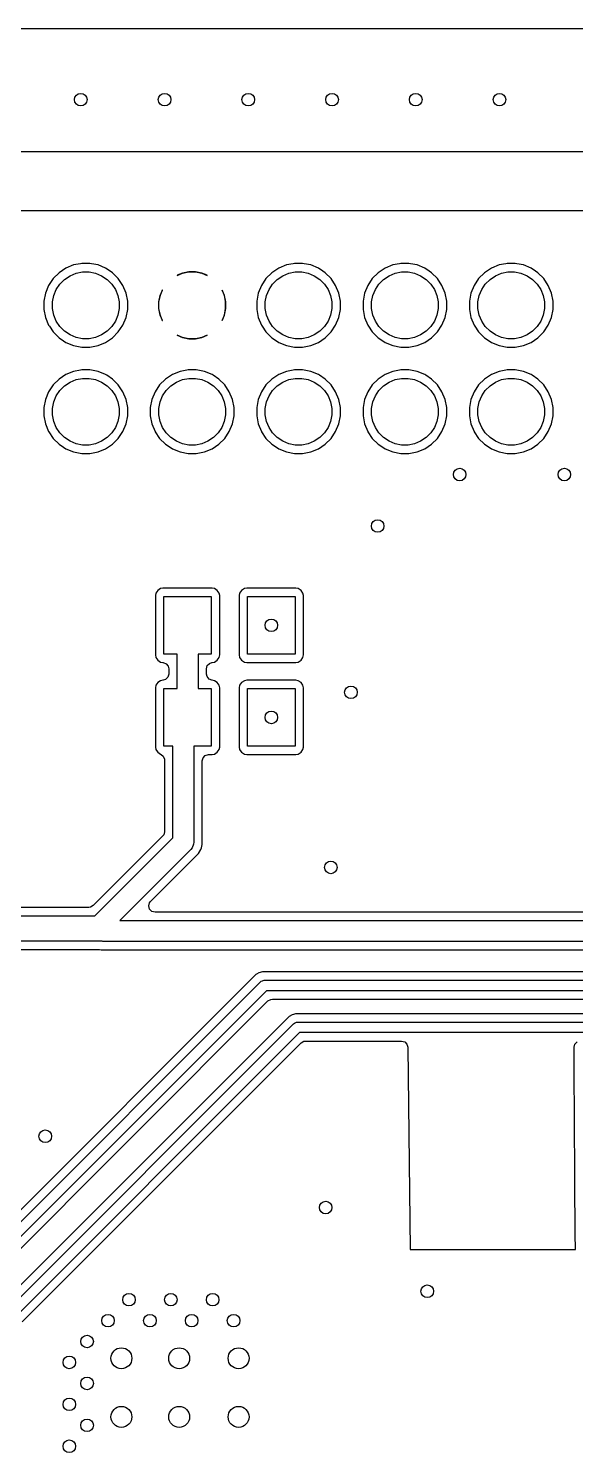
# Model space of a CAD drawing. Header units: inches. Extents: x 2.12 to 6.02, y -5.78 to -1.88.
# Drawn here: x 3.862 to 4.377, y -3.215 to -1.876 of the extents above; entities that cross this region are included whole.
import ezdxf

# ---------------------------------------------------------------- set-up
doc = ezdxf.new("R2010")
doc.units = ezdxf.units.IN
doc.header["$MEASUREMENT"] = 0
doc.layers.add('B.Cu', color=153, linetype='CONTINUOUS', true_color=0x4d7fc4)

msp = doc.modelspace()

# ---------------------------------------------------------------- linework, layer by layer
at = {"layer": 'B.Cu', "linetype": 'CONTINUOUS'}
for p, q in [((2.1382, -1.876), (5.9957, -1.876)), ((5.739, -1.9921), (2.3948, -1.9921)), ((2.4347, -2.0472), (5.6992, -2.0472)), ((3.8975, -2.1013), (3.891, -2.1056)), ((3.9047, -2.0983), (3.8975, -2.1013)), ((3.8975, -2.1013), (3.8975, -2.1013)), ((3.911, -2.0971), (3.9047, -2.0983)), ((3.9047, -2.0983), (3.9047, -2.0983)), ((3.9123, -2.0968), (3.911, -2.0971)), ((3.92, -2.0968), (3.9123, -2.0968)), ((3.9215, -2.0971), (3.92, -2.0968)), ((3.9276, -2.0983), (3.9215, -2.0971)), ((3.9348, -2.1013), (3.9276, -2.0983)), ((3.9276, -2.0983), (3.9276, -2.0983)), ((3.9391, -2.1042), (3.9348, -2.1013)), ((3.9348, -2.1013), (3.9348, -2.1013)), ((4.0975, -2.1013), (4.091, -2.1056)), ((4.1047, -2.0983), (4.0975, -2.1013)), ((4.0975, -2.1013), (4.0975, -2.1013)), ((4.111, -2.0971), (4.1047, -2.0983)), ((4.1047, -2.0983), (4.1047, -2.0983)), ((4.1123, -2.0968), (4.111, -2.0971)), ((4.12, -2.0968), (4.1123, -2.0968)), ((4.1215, -2.0971), (4.12, -2.0968)), ((4.1276, -2.0983), (4.1215, -2.0971)), ((4.1348, -2.1013), (4.1276, -2.0983)), ((4.1276, -2.0983), (4.1276, -2.0983)), ((4.1391, -2.1042), (4.1348, -2.1013)), ((4.1348, -2.1013), (4.1348, -2.1013)), ((4.1975, -2.1013), (4.191, -2.1056)), ((4.2047, -2.0983), (4.1975, -2.1013)), ((4.1975, -2.1013), (4.1975, -2.1013)), ((4.211, -2.0971), (4.2047, -2.0983)), ((4.2047, -2.0983), (4.2047, -2.0983)), ((4.2123, -2.0968), (4.211, -2.0971)), ((4.22, -2.0968), (4.2123, -2.0968)), ((4.2215, -2.0971), (4.22, -2.0968)), ((4.2276, -2.0983), (4.2215, -2.0971)), ((4.2348, -2.1013), (4.2276, -2.0983)), ((4.2276, -2.0983), (4.2276, -2.0983)), ((4.2391, -2.1042), (4.2348, -2.1013)), ((4.2348, -2.1013), (4.2348, -2.1013)), ((4.2975, -2.1013), (4.291, -2.1056)), ((4.3047, -2.0983), (4.2975, -2.1013)), ((4.2975, -2.1013), (4.2975, -2.1013)), ((4.311, -2.0971), (4.3047, -2.0983)), ((4.3047, -2.0983), (4.3047, -2.0983)), ((4.3123, -2.0968), (4.311, -2.0971)), ((4.32, -2.0968), (4.3123, -2.0968)), ((4.3215, -2.0971), (4.32, -2.0968)), ((4.3276, -2.0983), (4.3215, -2.0971)), ((4.3348, -2.1013), (4.3276, -2.0983)), ((4.3276, -2.0983), (4.3276, -2.0983)), ((4.3391, -2.1042), (4.3348, -2.1013)), ((4.3348, -2.1013), (4.3348, -2.1013)), ((3.8855, -2.1111), (3.8812, -2.1176)), ((3.891, -2.1056), (3.8855, -2.1111)), ((3.8855, -2.1111), (3.8855, -2.1111)), ((3.891, -2.1056), (3.891, -2.1056)), ((3.8918, -2.1162), (3.8962, -2.1119)), ((3.8962, -2.1119), (3.9013, -2.1084)), ((3.9013, -2.1084), (3.907, -2.1061)), ((3.907, -2.1061), (3.9131, -2.1049)), ((3.9131, -2.1049), (3.9192, -2.1049)), ((3.9192, -2.1049), (3.9253, -2.1061)), ((3.9253, -2.1061), (3.931, -2.1084)), ((3.931, -2.1084), (3.9361, -2.1119)), ((3.9361, -2.1119), (3.9405, -2.1162)), ((3.9413, -2.1056), (3.9391, -2.1042)), ((3.9467, -2.1111), (3.9413, -2.1056)), ((3.951, -2.1176), (3.9467, -2.1111)), ((4.007, -2.1059), (4.0019, -2.108)), ((4.0019, -2.108), (4.0019, -2.108)), ((4.0019, -2.108), (4.002, -2.1082)), ((4.002, -2.1082), (4.007, -2.1061)), ((4.013, -2.1047), (4.007, -2.1059)), ((4.007, -2.1061), (4.0131, -2.1049)), ((4.007, -2.1059), (4.007, -2.1059)), ((4.0192, -2.1047), (4.013, -2.1047)), ((4.0131, -2.1049), (4.0192, -2.1049)), ((4.0253, -2.1059), (4.0192, -2.1047)), ((4.0192, -2.1049), (4.0253, -2.1061)), ((4.0304, -2.108), (4.0253, -2.1059)), ((4.0253, -2.1059), (4.0253, -2.1059)), ((4.0253, -2.1061), (4.0303, -2.1082)), ((4.0303, -2.1082), (4.0304, -2.108)), ((4.0304, -2.108), (4.0304, -2.108)), ((4.0855, -2.1111), (4.0812, -2.1176)), ((4.091, -2.1056), (4.0855, -2.1111)), ((4.0855, -2.1111), (4.0855, -2.1111)), ((4.091, -2.1056), (4.091, -2.1056)), ((4.0918, -2.1162), (4.0962, -2.1119)), ((4.0962, -2.1119), (4.1013, -2.1084)), ((4.1013, -2.1084), (4.107, -2.1061)), ((4.107, -2.1061), (4.1131, -2.1049)), ((4.1131, -2.1049), (4.1192, -2.1049)), ((4.1192, -2.1049), (4.1253, -2.1061)), ((4.1253, -2.1061), (4.131, -2.1084)), ((4.131, -2.1084), (4.1361, -2.1119)), ((4.1361, -2.1119), (4.1405, -2.1162)), ((4.1413, -2.1056), (4.1391, -2.1042)), ((4.1467, -2.1111), (4.1413, -2.1056)), ((4.151, -2.1176), (4.1467, -2.1111)), ((4.1855, -2.1111), (4.1812, -2.1176)), ((4.191, -2.1056), (4.1855, -2.1111)), ((4.1855, -2.1111), (4.1855, -2.1111)), ((4.191, -2.1056), (4.191, -2.1056)), ((4.1918, -2.1162), (4.1962, -2.1119)), ((4.1962, -2.1119), (4.2013, -2.1084)), ((4.2013, -2.1084), (4.207, -2.1061)), ((4.207, -2.1061), (4.2131, -2.1049)), ((4.2131, -2.1049), (4.2192, -2.1049)), ((4.2192, -2.1049), (4.2253, -2.1061)), ((4.2253, -2.1061), (4.231, -2.1084)), ((4.231, -2.1084), (4.2361, -2.1119)), ((4.2361, -2.1119), (4.2405, -2.1162)), ((4.2413, -2.1056), (4.2391, -2.1042)), ((4.2467, -2.1111), (4.2413, -2.1056)), ((4.251, -2.1176), (4.2467, -2.1111)), ((4.2855, -2.1111), (4.2812, -2.1176)), ((4.291, -2.1056), (4.2855, -2.1111)), ((4.2855, -2.1111), (4.2855, -2.1111)), ((4.291, -2.1056), (4.291, -2.1056)), ((4.2918, -2.1162), (4.2962, -2.1119)), ((4.2962, -2.1119), (4.3013, -2.1084)), ((4.3013, -2.1084), (4.307, -2.1061)), ((4.307, -2.1061), (4.3131, -2.1049)), ((4.3131, -2.1049), (4.3192, -2.1049)), ((4.3192, -2.1049), (4.3253, -2.1061)), ((4.3253, -2.1061), (4.331, -2.1084)), ((4.331, -2.1084), (4.3361, -2.1119)), ((4.3361, -2.1119), (4.3405, -2.1162)), ((4.3413, -2.1056), (4.3391, -2.1042)), ((4.3467, -2.1111), (4.3413, -2.1056)), ((4.351, -2.1176), (4.3467, -2.1111)), ((3.8783, -2.1247), (3.8768, -2.1323)), ((3.8812, -2.1176), (3.8783, -2.1247)), ((3.8783, -2.1247), (3.8783, -2.1247)), ((3.8812, -2.1176), (3.8812, -2.1176)), ((3.8848, -2.1331), (3.886, -2.1271)), ((3.886, -2.1271), (3.8884, -2.1214)), ((3.8884, -2.1214), (3.8918, -2.1162)), ((3.9405, -2.1162), (3.9439, -2.1214)), ((3.9439, -2.1214), (3.9463, -2.1271)), ((3.9463, -2.1271), (3.9475, -2.1331)), ((3.954, -2.1247), (3.951, -2.1176)), ((3.9555, -2.1323), (3.954, -2.1247)), ((3.9859, -2.127), (3.9846, -2.1331)), ((3.9848, -2.1331), (3.986, -2.1271)), ((3.988, -2.122), (3.9859, -2.127)), ((3.9859, -2.127), (3.9859, -2.127)), ((3.986, -2.1271), (3.9881, -2.1221)), ((3.9881, -2.1221), (3.988, -2.122)), ((3.988, -2.122), (3.988, -2.122)), ((4.0443, -2.122), (4.0442, -2.1221)), ((4.0442, -2.1221), (4.0463, -2.1271)), ((4.0464, -2.127), (4.0443, -2.122)), ((4.0463, -2.1271), (4.0475, -2.1331)), ((4.0464, -2.127), (4.0464, -2.127)), ((4.0475, -2.1323), (4.0464, -2.127)), ((4.0783, -2.1247), (4.0768, -2.1323)), ((4.0812, -2.1176), (4.0783, -2.1247)), ((4.0783, -2.1247), (4.0783, -2.1247)), ((4.0812, -2.1176), (4.0812, -2.1176)), ((4.0848, -2.1331), (4.086, -2.1271)), ((4.086, -2.1271), (4.0884, -2.1214)), ((4.0884, -2.1214), (4.0918, -2.1162)), ((4.1405, -2.1162), (4.1439, -2.1214)), ((4.1439, -2.1214), (4.1463, -2.1271)), ((4.1463, -2.1271), (4.1475, -2.1331)), ((4.154, -2.1247), (4.151, -2.1176)), ((4.1555, -2.1323), (4.154, -2.1247)), ((4.1783, -2.1247), (4.1768, -2.1323)), ((4.1812, -2.1176), (4.1783, -2.1247)), ((4.1783, -2.1247), (4.1783, -2.1247)), ((4.1812, -2.1176), (4.1812, -2.1176)), ((4.1848, -2.1331), (4.186, -2.1271)), ((4.186, -2.1271), (4.1884, -2.1214)), ((4.1884, -2.1214), (4.1918, -2.1162)), ((4.2405, -2.1162), (4.2439, -2.1214)), ((4.2439, -2.1214), (4.2463, -2.1271)), ((4.2463, -2.1271), (4.2475, -2.1331)), ((4.254, -2.1247), (4.251, -2.1176)), ((4.2555, -2.1323), (4.254, -2.1247)), ((4.2783, -2.1247), (4.2768, -2.1323)), ((4.2812, -2.1176), (4.2783, -2.1247)), ((4.2783, -2.1247), (4.2783, -2.1247)), ((4.2812, -2.1176), (4.2812, -2.1176)), ((4.2848, -2.1331), (4.286, -2.1271)), ((4.286, -2.1271), (4.2884, -2.1214)), ((4.2884, -2.1214), (4.2918, -2.1162)), ((4.3405, -2.1162), (4.3439, -2.1214)), ((4.3439, -2.1214), (4.3463, -2.1271)), ((4.3463, -2.1271), (4.3475, -2.1331)), ((4.354, -2.1247), (4.351, -2.1176)), ((4.3555, -2.1323), (4.354, -2.1247)), ((3.8768, -2.1323), (3.8768, -2.1401)), ((3.8768, -2.1401), (3.8783, -2.1477)), ((3.8848, -2.1393), (3.8848, -2.1331)), ((3.886, -2.1454), (3.8848, -2.1393)), ((3.9475, -2.1393), (3.9463, -2.1454)), ((3.9475, -2.1331), (3.9475, -2.1393)), ((3.954, -2.1477), (3.9555, -2.1401)), ((3.9555, -2.1331), (3.9555, -2.1323)), ((3.9555, -2.1401), (3.9555, -2.1331)), ((3.9846, -2.1331), (3.9846, -2.1393)), ((3.9846, -2.1393), (3.9859, -2.1454)), ((3.9848, -2.1393), (3.9848, -2.1331)), ((3.986, -2.1454), (3.9848, -2.1393)), ((4.0475, -2.1393), (4.0463, -2.1454)), ((4.0464, -2.1454), (4.0476, -2.1393)), ((4.0476, -2.1331), (4.0475, -2.1323)), ((4.0475, -2.1331), (4.0475, -2.1393)), ((4.0476, -2.1393), (4.0476, -2.1331)), ((4.0768, -2.1323), (4.0768, -2.1401)), ((4.0768, -2.1401), (4.0783, -2.1477)), ((4.0848, -2.1393), (4.0848, -2.1331)), ((4.086, -2.1454), (4.0848, -2.1393)), ((4.1475, -2.1393), (4.1463, -2.1454)), ((4.1475, -2.1331), (4.1475, -2.1393)), ((4.154, -2.1477), (4.1555, -2.1401)), ((4.1555, -2.1401), (4.1555, -2.1323)), ((4.1555, -2.1323), (4.1555, -2.1323)), ((4.1768, -2.1323), (4.1768, -2.1401)), ((4.1768, -2.1401), (4.1783, -2.1477)), ((4.1848, -2.1393), (4.1848, -2.1331)), ((4.186, -2.1454), (4.1848, -2.1393)), ((4.2475, -2.1393), (4.2463, -2.1454)), ((4.2475, -2.1331), (4.2475, -2.1393)), ((4.254, -2.1477), (4.2555, -2.1401)), ((4.2555, -2.1401), (4.2555, -2.1323)), ((4.2555, -2.1323), (4.2555, -2.1323)), ((4.2768, -2.1323), (4.2768, -2.1401)), ((4.2768, -2.1401), (4.2783, -2.1477)), ((4.2848, -2.1393), (4.2848, -2.1331)), ((4.286, -2.1454), (4.2848, -2.1393)), ((4.3475, -2.1393), (4.3463, -2.1454)), ((4.3475, -2.1331), (4.3475, -2.1393)), ((4.354, -2.1477), (4.3555, -2.1401)), ((4.3555, -2.1331), (4.3555, -2.1323)), ((4.3555, -2.1401), (4.3555, -2.1331)), ((3.8783, -2.1477), (3.8783, -2.1477)), ((3.8783, -2.1477), (3.8812, -2.1549)), ((3.8812, -2.1549), (3.8812, -2.1549)), ((3.8812, -2.1549), (3.8819, -2.1559)), ((3.8884, -2.1511), (3.886, -2.1454)), ((3.8918, -2.1562), (3.8884, -2.1511)), ((3.9439, -2.1511), (3.9405, -2.1562)), ((3.9463, -2.1454), (3.9439, -2.1511)), ((3.9467, -2.1613), (3.951, -2.1549)), ((3.951, -2.1549), (3.954, -2.1477)), ((3.9859, -2.1454), (3.9859, -2.1454)), ((3.9859, -2.1454), (3.988, -2.1505)), ((3.9881, -2.1504), (3.986, -2.1454)), ((3.988, -2.1505), (3.9881, -2.1504)), ((3.988, -2.1505), (3.988, -2.1505)), ((4.0463, -2.1454), (4.0442, -2.1504)), ((4.0442, -2.1504), (4.0443, -2.1505)), ((4.0443, -2.1505), (4.0464, -2.1454)), ((4.0464, -2.1454), (4.0464, -2.1454)), ((4.0783, -2.1477), (4.0783, -2.1477)), ((4.0783, -2.1477), (4.0812, -2.1549)), ((4.0812, -2.1549), (4.0812, -2.1549)), ((4.0812, -2.1549), (4.0819, -2.1559)), ((4.0884, -2.1511), (4.086, -2.1454)), ((4.0918, -2.1562), (4.0884, -2.1511)), ((4.1439, -2.1511), (4.1405, -2.1562)), ((4.1463, -2.1454), (4.1439, -2.1511)), ((4.1467, -2.1613), (4.151, -2.1549)), ((4.151, -2.1549), (4.154, -2.1477)), ((4.1783, -2.1477), (4.1783, -2.1477)), ((4.1783, -2.1477), (4.1812, -2.1549)), ((4.1812, -2.1549), (4.1812, -2.1549)), ((4.1812, -2.1549), (4.1819, -2.1559)), ((4.1884, -2.1511), (4.186, -2.1454)), ((4.1918, -2.1562), (4.1884, -2.1511)), ((4.2439, -2.1511), (4.2405, -2.1562)), ((4.2463, -2.1454), (4.2439, -2.1511)), ((4.2467, -2.1613), (4.251, -2.1549)), ((4.251, -2.1549), (4.254, -2.1477)), ((4.2783, -2.1477), (4.2783, -2.1477)), ((4.2783, -2.1477), (4.2812, -2.1549)), ((4.2812, -2.1549), (4.2812, -2.1549)), ((4.2812, -2.1549), (4.2819, -2.1559)), ((4.2884, -2.1511), (4.286, -2.1454)), ((4.2918, -2.1562), (4.2884, -2.1511)), ((4.3439, -2.1511), (4.3405, -2.1562)), ((4.3463, -2.1454), (4.3439, -2.1511)), ((4.3467, -2.1613), (4.351, -2.1549)), ((4.351, -2.1549), (4.354, -2.1477)), ((3.8819, -2.1559), (3.8855, -2.1613)), ((3.8855, -2.1613), (3.891, -2.1668)), ((3.891, -2.1668), (3.8953, -2.1697)), ((3.8962, -2.1606), (3.8918, -2.1562)), ((3.9013, -2.164), (3.8962, -2.1606)), ((3.907, -2.1664), (3.9013, -2.164)), ((3.9131, -2.1676), (3.907, -2.1664)), ((3.9192, -2.1676), (3.9131, -2.1676)), ((3.9253, -2.1664), (3.9192, -2.1676)), ((3.931, -2.164), (3.9253, -2.1664)), ((3.9361, -2.1606), (3.931, -2.164)), ((3.9348, -2.1711), (3.9413, -2.1668)), ((3.9405, -2.1562), (3.9361, -2.1606)), ((3.9413, -2.1668), (3.9467, -2.1613)), ((4.002, -2.1643), (4.0019, -2.1644)), ((4.0019, -2.1644), (4.007, -2.1665)), ((4.007, -2.1664), (4.002, -2.1643)), ((4.0131, -2.1676), (4.007, -2.1664)), ((4.007, -2.1665), (4.007, -2.1665)), ((4.007, -2.1665), (4.013, -2.1677)), ((4.013, -2.1677), (4.0192, -2.1677)), ((4.0192, -2.1676), (4.0131, -2.1676)), ((4.0253, -2.1664), (4.0192, -2.1676)), ((4.0192, -2.1677), (4.0253, -2.1665)), ((4.0303, -2.1643), (4.0253, -2.1664)), ((4.0253, -2.1665), (4.0304, -2.1644)), ((4.0253, -2.1665), (4.0253, -2.1665)), ((4.0304, -2.1644), (4.0303, -2.1643)), ((4.0819, -2.1559), (4.0855, -2.1613)), ((4.0855, -2.1613), (4.091, -2.1668)), ((4.091, -2.1668), (4.0953, -2.1697)), ((4.0962, -2.1606), (4.0918, -2.1562)), ((4.1013, -2.164), (4.0962, -2.1606)), ((4.107, -2.1664), (4.1013, -2.164)), ((4.1131, -2.1676), (4.107, -2.1664)), ((4.1192, -2.1676), (4.1131, -2.1676)), ((4.1253, -2.1664), (4.1192, -2.1676)), ((4.131, -2.164), (4.1253, -2.1664)), ((4.1361, -2.1606), (4.131, -2.164)), ((4.1348, -2.1711), (4.1413, -2.1668)), ((4.1405, -2.1562), (4.1361, -2.1606)), ((4.1413, -2.1668), (4.1467, -2.1613)), ((4.1819, -2.1559), (4.1855, -2.1613)), ((4.1855, -2.1613), (4.191, -2.1668)), ((4.191, -2.1668), (4.1953, -2.1697)), ((4.1962, -2.1606), (4.1918, -2.1562)), ((4.2013, -2.164), (4.1962, -2.1606)), ((4.207, -2.1664), (4.2013, -2.164)), ((4.2131, -2.1676), (4.207, -2.1664)), ((4.2192, -2.1676), (4.2131, -2.1676)), ((4.2253, -2.1664), (4.2192, -2.1676)), ((4.231, -2.164), (4.2253, -2.1664)), ((4.2361, -2.1606), (4.231, -2.164)), ((4.2348, -2.1711), (4.2413, -2.1668)), ((4.2405, -2.1562), (4.2361, -2.1606)), ((4.2413, -2.1668), (4.2467, -2.1613)), ((4.2819, -2.1559), (4.2855, -2.1613)), ((4.2855, -2.1613), (4.291, -2.1668)), ((4.291, -2.1668), (4.2953, -2.1697)), ((4.2962, -2.1606), (4.2918, -2.1562)), ((4.3013, -2.164), (4.2962, -2.1606)), ((4.307, -2.1664), (4.3013, -2.164)), ((4.3131, -2.1676), (4.307, -2.1664)), ((4.3192, -2.1676), (4.3131, -2.1676)), ((4.3253, -2.1664), (4.3192, -2.1676)), ((4.331, -2.164), (4.3253, -2.1664)), ((4.3361, -2.1606), (4.331, -2.164)), ((4.3348, -2.1711), (4.3413, -2.1668)), ((4.3405, -2.1562), (4.3361, -2.1606)), ((4.3413, -2.1668), (4.3467, -2.1613)), ((3.8953, -2.1697), (3.8975, -2.1711)), ((3.8975, -2.1711), (3.8975, -2.1711)), ((3.8975, -2.1711), (3.8975, -2.1711)), ((3.8975, -2.1711), (3.9047, -2.1741)), ((3.9047, -2.1741), (3.9123, -2.1756)), ((3.9123, -2.1756), (3.9123, -2.1756)), ((3.9123, -2.1756), (3.92, -2.1756)), ((3.92, -2.1756), (3.9276, -2.1741)), ((3.92, -2.1756), (3.92, -2.1756)), ((3.9276, -2.1741), (3.9348, -2.1711)), ((4.0953, -2.1697), (4.0975, -2.1711)), ((4.0975, -2.1711), (4.0975, -2.1711)), ((4.0975, -2.1711), (4.0975, -2.1711)), ((4.0975, -2.1711), (4.1047, -2.1741)), ((4.1047, -2.1741), (4.1123, -2.1756)), ((4.1123, -2.1756), (4.1123, -2.1756)), ((4.1123, -2.1756), (4.12, -2.1756)), ((4.12, -2.1756), (4.1276, -2.1741)), ((4.12, -2.1756), (4.12, -2.1756)), ((4.1276, -2.1741), (4.1348, -2.1711)), ((4.1953, -2.1697), (4.1975, -2.1711)), ((4.1975, -2.1711), (4.1975, -2.1711)), ((4.1975, -2.1711), (4.1975, -2.1711)), ((4.1975, -2.1711), (4.2047, -2.1741)), ((4.2047, -2.1741), (4.2123, -2.1756)), ((4.2123, -2.1756), (4.2123, -2.1756)), ((4.2123, -2.1756), (4.22, -2.1756)), ((4.22, -2.1756), (4.2276, -2.1741)), ((4.22, -2.1756), (4.22, -2.1756)), ((4.2276, -2.1741), (4.2348, -2.1711)), ((4.2953, -2.1697), (4.2975, -2.1711)), ((4.2975, -2.1711), (4.2975, -2.1711)), ((4.2975, -2.1711), (4.2975, -2.1711)), ((4.2975, -2.1711), (4.3047, -2.1741)), ((4.3047, -2.1741), (4.3123, -2.1756)), ((4.3123, -2.1756), (4.3123, -2.1756)), ((4.3123, -2.1756), (4.32, -2.1756)), ((4.32, -2.1756), (4.3276, -2.1741)), ((4.32, -2.1756), (4.32, -2.1756)), ((4.3276, -2.1741), (4.3348, -2.1711)), ((3.891, -2.2056), (3.8855, -2.2111)), ((3.8975, -2.2013), (3.891, -2.2056)), ((3.891, -2.2056), (3.891, -2.2056)), ((3.8962, -2.2119), (3.9013, -2.2084)), ((3.9047, -2.1983), (3.8975, -2.2013)), ((3.8975, -2.2013), (3.8975, -2.2013)), ((3.9013, -2.2084), (3.907, -2.2061)), ((3.911, -2.1971), (3.9047, -2.1983)), ((3.9047, -2.1983), (3.9047, -2.1983)), ((3.907, -2.2061), (3.9131, -2.2049)), ((3.9123, -2.1968), (3.911, -2.1971)), ((3.92, -2.1968), (3.9123, -2.1968)), ((3.9131, -2.2049), (3.9192, -2.2049)), ((3.9192, -2.2049), (3.9253, -2.2061)), ((3.9215, -2.1971), (3.92, -2.1968)), ((3.9276, -2.1983), (3.9215, -2.1971)), ((3.9253, -2.2061), (3.931, -2.2084)), ((3.9348, -2.2013), (3.9276, -2.1983)), ((3.9276, -2.1983), (3.9276, -2.1983)), ((3.931, -2.2084), (3.9361, -2.2119)), ((3.9358, -2.202), (3.9348, -2.2013)), ((3.9348, -2.2013), (3.9348, -2.2013)), ((3.9413, -2.2056), (3.9358, -2.202)), ((3.9467, -2.2111), (3.9413, -2.2056)), ((3.991, -2.2056), (3.9855, -2.2111)), ((3.9975, -2.2013), (3.991, -2.2056)), ((3.991, -2.2056), (3.991, -2.2056)), ((3.9962, -2.2119), (4.0013, -2.2084)), ((4.0047, -2.1983), (3.9975, -2.2013)), ((3.9975, -2.2013), (3.9975, -2.2013)), ((4.0013, -2.2084), (4.007, -2.2061)), ((4.011, -2.1971), (4.0047, -2.1983)), ((4.0047, -2.1983), (4.0047, -2.1983)), ((4.007, -2.2061), (4.0131, -2.2049)), ((4.0123, -2.1968), (4.011, -2.1971)), ((4.02, -2.1968), (4.0123, -2.1968)), ((4.0131, -2.2049), (4.0192, -2.2049)), ((4.0192, -2.2049), (4.0253, -2.2061)), ((4.0215, -2.1971), (4.02, -2.1968)), ((4.0276, -2.1983), (4.0215, -2.1971)), ((4.0253, -2.2061), (4.031, -2.2084)), ((4.0348, -2.2013), (4.0276, -2.1983)), ((4.0276, -2.1983), (4.0276, -2.1983)), ((4.031, -2.2084), (4.0361, -2.2119)), ((4.0358, -2.202), (4.0348, -2.2013)), ((4.0348, -2.2013), (4.0348, -2.2013)), ((4.0413, -2.2056), (4.0358, -2.202)), ((4.0467, -2.2111), (4.0413, -2.2056)), ((4.091, -2.2056), (4.0855, -2.2111)), ((4.0975, -2.2013), (4.091, -2.2056)), ((4.091, -2.2056), (4.091, -2.2056)), ((4.0962, -2.2119), (4.1013, -2.2084)), ((4.1047, -2.1983), (4.0975, -2.2013)), ((4.0975, -2.2013), (4.0975, -2.2013)), ((4.1013, -2.2084), (4.107, -2.2061)), ((4.111, -2.1971), (4.1047, -2.1983)), ((4.1047, -2.1983), (4.1047, -2.1983)), ((4.107, -2.2061), (4.1131, -2.2049)), ((4.1123, -2.1968), (4.111, -2.1971)), ((4.12, -2.1968), (4.1123, -2.1968)), ((4.1131, -2.2049), (4.1192, -2.2049)), ((4.1192, -2.2049), (4.1253, -2.2061)), ((4.1215, -2.1971), (4.12, -2.1968)), ((4.1276, -2.1983), (4.1215, -2.1971)), ((4.1253, -2.2061), (4.131, -2.2084)), ((4.1348, -2.2013), (4.1276, -2.1983)), ((4.1276, -2.1983), (4.1276, -2.1983)), ((4.131, -2.2084), (4.1361, -2.2119)), ((4.1358, -2.202), (4.1348, -2.2013)), ((4.1348, -2.2013), (4.1348, -2.2013)), ((4.1413, -2.2056), (4.1358, -2.202)), ((4.1467, -2.2111), (4.1413, -2.2056)), ((4.191, -2.2056), (4.1855, -2.2111)), ((4.1975, -2.2013), (4.191, -2.2056)), ((4.191, -2.2056), (4.191, -2.2056)), ((4.1962, -2.2119), (4.2013, -2.2084)), ((4.2047, -2.1983), (4.1975, -2.2013)), ((4.1975, -2.2013), (4.1975, -2.2013)), ((4.2013, -2.2084), (4.207, -2.2061)), ((4.211, -2.1971), (4.2047, -2.1983)), ((4.2047, -2.1983), (4.2047, -2.1983)), ((4.207, -2.2061), (4.2131, -2.2049)), ((4.2123, -2.1968), (4.211, -2.1971)), ((4.22, -2.1968), (4.2123, -2.1968)), ((4.2131, -2.2049), (4.2192, -2.2049)), ((4.2192, -2.2049), (4.2253, -2.2061)), ((4.2215, -2.1971), (4.22, -2.1968)), ((4.2276, -2.1983), (4.2215, -2.1971)), ((4.2253, -2.2061), (4.231, -2.2084)), ((4.2348, -2.2013), (4.2276, -2.1983)), ((4.2276, -2.1983), (4.2276, -2.1983)), ((4.231, -2.2084), (4.2361, -2.2119)), ((4.2358, -2.202), (4.2348, -2.2013)), ((4.2348, -2.2013), (4.2348, -2.2013)), ((4.2413, -2.2056), (4.2358, -2.202)), ((4.2467, -2.2111), (4.2413, -2.2056)), ((4.291, -2.2056), (4.2855, -2.2111)), ((4.2975, -2.2013), (4.291, -2.2056)), ((4.291, -2.2056), (4.291, -2.2056)), ((4.2962, -2.2119), (4.3013, -2.2084)), ((4.3047, -2.1983), (4.2975, -2.2013)), ((4.2975, -2.2013), (4.2975, -2.2013)), ((4.3013, -2.2084), (4.307, -2.2061)), ((4.311, -2.1971), (4.3047, -2.1983)), ((4.3047, -2.1983), (4.3047, -2.1983)), ((4.307, -2.2061), (4.3131, -2.2049)), ((4.3123, -2.1968), (4.311, -2.1971)), ((4.32, -2.1968), (4.3123, -2.1968)), ((4.3131, -2.2049), (4.3192, -2.2049)), ((4.3192, -2.2049), (4.3253, -2.2061)), ((4.3215, -2.1971), (4.32, -2.1968)), ((4.3276, -2.1983), (4.3215, -2.1971)), ((4.3253, -2.2061), (4.331, -2.2084)), ((4.3348, -2.2013), (4.3276, -2.1983)), ((4.3276, -2.1983), (4.3276, -2.1983)), ((4.331, -2.2084), (4.3361, -2.2119)), ((4.3358, -2.202), (4.3348, -2.2013)), ((4.3348, -2.2013), (4.3348, -2.2013)), ((4.3413, -2.2056), (4.3358, -2.202)), ((4.3467, -2.2111), (4.3413, -2.2056)), ((3.8812, -2.2176), (3.8783, -2.2247)), ((3.8855, -2.2111), (3.8812, -2.2176)), ((3.8812, -2.2176), (3.8812, -2.2176)), ((3.8855, -2.2111), (3.8855, -2.2111)), ((3.886, -2.2271), (3.8884, -2.2214)), ((3.8884, -2.2214), (3.8918, -2.2162)), ((3.8918, -2.2162), (3.8962, -2.2119)), ((3.9361, -2.2119), (3.9405, -2.2162)), ((3.9405, -2.2162), (3.9439, -2.2214)), ((3.9439, -2.2214), (3.9463, -2.2271)), ((3.951, -2.2176), (3.9467, -2.2111)), ((3.954, -2.2247), (3.951, -2.2176)), ((3.9812, -2.2176), (3.9783, -2.2247)), ((3.9855, -2.2111), (3.9812, -2.2176)), ((3.9812, -2.2176), (3.9812, -2.2176)), ((3.9855, -2.2111), (3.9855, -2.2111)), ((3.986, -2.2271), (3.9884, -2.2214)), ((3.9884, -2.2214), (3.9918, -2.2162)), ((3.9918, -2.2162), (3.9962, -2.2119)), ((4.0361, -2.2119), (4.0405, -2.2162)), ((4.0405, -2.2162), (4.0439, -2.2214)), ((4.0439, -2.2214), (4.0463, -2.2271)), ((4.051, -2.2176), (4.0467, -2.2111)), ((4.054, -2.2247), (4.051, -2.2176)), ((4.0812, -2.2176), (4.0783, -2.2247)), ((4.0855, -2.2111), (4.0812, -2.2176)), ((4.0812, -2.2176), (4.0812, -2.2176)), ((4.0855, -2.2111), (4.0855, -2.2111)), ((4.086, -2.2271), (4.0884, -2.2214)), ((4.0884, -2.2214), (4.0918, -2.2162)), ((4.0918, -2.2162), (4.0962, -2.2119)), ((4.1361, -2.2119), (4.1405, -2.2162)), ((4.1405, -2.2162), (4.1439, -2.2214)), ((4.1439, -2.2214), (4.1463, -2.2271)), ((4.151, -2.2176), (4.1467, -2.2111)), ((4.154, -2.2247), (4.151, -2.2176)), ((4.1812, -2.2176), (4.1783, -2.2247)), ((4.1855, -2.2111), (4.1812, -2.2176)), ((4.1812, -2.2176), (4.1812, -2.2176)), ((4.1855, -2.2111), (4.1855, -2.2111)), ((4.186, -2.2271), (4.1884, -2.2214)), ((4.1884, -2.2214), (4.1918, -2.2162)), ((4.1918, -2.2162), (4.1962, -2.2119)), ((4.2361, -2.2119), (4.2405, -2.2162)), ((4.2405, -2.2162), (4.2439, -2.2214)), ((4.2439, -2.2214), (4.2463, -2.2271)), ((4.251, -2.2176), (4.2467, -2.2111)), ((4.254, -2.2247), (4.251, -2.2176)), ((4.2812, -2.2176), (4.2783, -2.2247)), ((4.2855, -2.2111), (4.2812, -2.2176)), ((4.2812, -2.2176), (4.2812, -2.2176)), ((4.2855, -2.2111), (4.2855, -2.2111)), ((4.286, -2.2271), (4.2884, -2.2214)), ((4.2884, -2.2214), (4.2918, -2.2162)), ((4.2918, -2.2162), (4.2962, -2.2119)), ((4.3361, -2.2119), (4.3405, -2.2162)), ((4.3405, -2.2162), (4.3439, -2.2214)), ((4.3439, -2.2214), (4.3463, -2.2271)), ((4.351, -2.2176), (4.3467, -2.2111)), ((4.354, -2.2247), (4.351, -2.2176)), ((3.8783, -2.2247), (3.8768, -2.2323)), ((3.8768, -2.2323), (3.8768, -2.2401)), ((3.8783, -2.2247), (3.8783, -2.2247)), ((3.8848, -2.2331), (3.886, -2.2271)), ((3.8848, -2.2393), (3.8848, -2.2331)), ((3.9463, -2.2271), (3.9475, -2.2331)), ((3.9475, -2.2331), (3.9475, -2.2393)), ((3.9555, -2.2323), (3.954, -2.2247)), ((3.9555, -2.2401), (3.9555, -2.2323)), ((3.9555, -2.2323), (3.9555, -2.2323)), ((3.9783, -2.2247), (3.9768, -2.2323)), ((3.9768, -2.2323), (3.9768, -2.2401)), ((3.9783, -2.2247), (3.9783, -2.2247)), ((3.9848, -2.2331), (3.986, -2.2271)), ((3.9848, -2.2393), (3.9848, -2.2331)), ((4.0463, -2.2271), (4.0475, -2.2331)), ((4.0475, -2.2331), (4.0475, -2.2393)), ((4.0555, -2.2323), (4.054, -2.2247)), ((4.0555, -2.2401), (4.0555, -2.2323)), ((4.0555, -2.2323), (4.0555, -2.2323)), ((4.0783, -2.2247), (4.0768, -2.2323)), ((4.0768, -2.2323), (4.0768, -2.2401)), ((4.0783, -2.2247), (4.0783, -2.2247)), ((4.0848, -2.2331), (4.086, -2.2271)), ((4.0848, -2.2393), (4.0848, -2.2331)), ((4.1463, -2.2271), (4.1475, -2.2331)), ((4.1475, -2.2331), (4.1475, -2.2393)), ((4.1555, -2.2323), (4.154, -2.2247)), ((4.1555, -2.2401), (4.1555, -2.2323)), ((4.1555, -2.2323), (4.1555, -2.2323)), ((4.1783, -2.2247), (4.1768, -2.2323)), ((4.1768, -2.2323), (4.1768, -2.2401)), ((4.1783, -2.2247), (4.1783, -2.2247)), ((4.1848, -2.2331), (4.186, -2.2271)), ((4.1848, -2.2393), (4.1848, -2.2331)), ((4.2463, -2.2271), (4.2475, -2.2331)), ((4.2475, -2.2331), (4.2475, -2.2393)), ((4.2555, -2.2323), (4.254, -2.2247)), ((4.2555, -2.2401), (4.2555, -2.2323)), ((4.2555, -2.2323), (4.2555, -2.2323)), ((4.2783, -2.2247), (4.2768, -2.2323)), ((4.2768, -2.2323), (4.2768, -2.2401)), ((4.2783, -2.2247), (4.2783, -2.2247)), ((4.2848, -2.2331), (4.286, -2.2271)), ((4.2848, -2.2393), (4.2848, -2.2331)), ((4.3463, -2.2271), (4.3475, -2.2331)), ((4.3475, -2.2331), (4.3475, -2.2393)), ((4.3555, -2.2323), (4.354, -2.2247)), ((4.3555, -2.2401), (4.3555, -2.2323)), ((4.3555, -2.2323), (4.3555, -2.2323)), ((3.8768, -2.2401), (3.8783, -2.2477)), ((3.8783, -2.2477), (3.8783, -2.2477)), ((3.8783, -2.2477), (3.8812, -2.2549)), ((3.886, -2.2454), (3.8848, -2.2393)), ((3.8884, -2.2511), (3.886, -2.2454)), ((3.9463, -2.2454), (3.9439, -2.2511)), ((3.9475, -2.2393), (3.9463, -2.2454)), ((3.951, -2.2549), (3.954, -2.2477)), ((3.954, -2.2477), (3.9555, -2.2401)), ((3.9768, -2.2401), (3.9783, -2.2477)), ((3.9783, -2.2477), (3.9783, -2.2477)), ((3.9783, -2.2477), (3.9812, -2.2549)), ((3.986, -2.2454), (3.9848, -2.2393)), ((3.9884, -2.2511), (3.986, -2.2454)), ((4.0463, -2.2454), (4.0439, -2.2511)), ((4.0475, -2.2393), (4.0463, -2.2454)), ((4.051, -2.2549), (4.054, -2.2477)), ((4.054, -2.2477), (4.0555, -2.2401)), ((4.0768, -2.2401), (4.0783, -2.2477)), ((4.0783, -2.2477), (4.0783, -2.2477)), ((4.0783, -2.2477), (4.0812, -2.2549)), ((4.086, -2.2454), (4.0848, -2.2393)), ((4.0884, -2.2511), (4.086, -2.2454)), ((4.1463, -2.2454), (4.1439, -2.2511)), ((4.1475, -2.2393), (4.1463, -2.2454)), ((4.151, -2.2549), (4.154, -2.2477)), ((4.154, -2.2477), (4.1555, -2.2401)), ((4.1768, -2.2401), (4.1783, -2.2477)), ((4.1783, -2.2477), (4.1783, -2.2477)), ((4.1783, -2.2477), (4.1812, -2.2549)), ((4.186, -2.2454), (4.1848, -2.2393)), ((4.1884, -2.2511), (4.186, -2.2454)), ((4.2463, -2.2454), (4.2439, -2.2511)), ((4.2475, -2.2393), (4.2463, -2.2454)), ((4.251, -2.2549), (4.254, -2.2477)), ((4.254, -2.2477), (4.2555, -2.2401)), ((4.2768, -2.2401), (4.2783, -2.2477)), ((4.2783, -2.2477), (4.2783, -2.2477)), ((4.2783, -2.2477), (4.2812, -2.2549)), ((4.286, -2.2454), (4.2848, -2.2393)), ((4.2884, -2.2511), (4.286, -2.2454)), ((4.3463, -2.2454), (4.3439, -2.2511)), ((4.3475, -2.2393), (4.3463, -2.2454)), ((4.351, -2.2549), (4.354, -2.2477)), ((4.354, -2.2477), (4.3555, -2.2401)), ((3.8812, -2.2549), (3.8812, -2.2549)), ((3.8812, -2.2549), (3.8814, -2.2552)), ((3.8814, -2.2552), (3.8855, -2.2613)), ((3.8855, -2.2613), (3.891, -2.2668)), ((3.8918, -2.2562), (3.8884, -2.2511)), ((3.8962, -2.2606), (3.8918, -2.2562)), ((3.9013, -2.264), (3.8962, -2.2606)), ((3.9361, -2.2606), (3.931, -2.264)), ((3.9405, -2.2562), (3.9361, -2.2606)), ((3.9439, -2.2511), (3.9405, -2.2562)), ((3.9413, -2.2668), (3.9467, -2.2613)), ((3.9467, -2.2613), (3.951, -2.2549)), ((3.9812, -2.2549), (3.9812, -2.2549)), ((3.9812, -2.2549), (3.9814, -2.2552)), ((3.9814, -2.2552), (3.9855, -2.2613)), ((3.9855, -2.2613), (3.991, -2.2668)), ((3.9918, -2.2562), (3.9884, -2.2511)), ((3.9962, -2.2606), (3.9918, -2.2562)), ((4.0013, -2.264), (3.9962, -2.2606)), ((4.0361, -2.2606), (4.031, -2.264)), ((4.0405, -2.2562), (4.0361, -2.2606)), ((4.0439, -2.2511), (4.0405, -2.2562)), ((4.0413, -2.2668), (4.0467, -2.2613)), ((4.0467, -2.2613), (4.051, -2.2549)), ((4.0812, -2.2549), (4.0812, -2.2549)), ((4.0812, -2.2549), (4.0814, -2.2552)), ((4.0814, -2.2552), (4.0855, -2.2613)), ((4.0855, -2.2613), (4.091, -2.2668)), ((4.0918, -2.2562), (4.0884, -2.2511)), ((4.0962, -2.2606), (4.0918, -2.2562)), ((4.1013, -2.264), (4.0962, -2.2606)), ((4.1361, -2.2606), (4.131, -2.264)), ((4.1405, -2.2562), (4.1361, -2.2606)), ((4.1439, -2.2511), (4.1405, -2.2562)), ((4.1413, -2.2668), (4.1467, -2.2613)), ((4.1467, -2.2613), (4.151, -2.2549)), ((4.1812, -2.2549), (4.1812, -2.2549)), ((4.1812, -2.2549), (4.1814, -2.2552)), ((4.1814, -2.2552), (4.1855, -2.2613)), ((4.1855, -2.2613), (4.191, -2.2668)), ((4.1918, -2.2562), (4.1884, -2.2511)), ((4.1962, -2.2606), (4.1918, -2.2562)), ((4.2013, -2.264), (4.1962, -2.2606)), ((4.2361, -2.2606), (4.231, -2.264)), ((4.2405, -2.2562), (4.2361, -2.2606)), ((4.2439, -2.2511), (4.2405, -2.2562)), ((4.2413, -2.2668), (4.2467, -2.2613)), ((4.2467, -2.2613), (4.251, -2.2549)), ((4.2812, -2.2549), (4.2812, -2.2549)), ((4.2812, -2.2549), (4.2814, -2.2552)), ((4.2814, -2.2552), (4.2855, -2.2613)), ((4.2855, -2.2613), (4.291, -2.2668)), ((4.2918, -2.2562), (4.2884, -2.2511)), ((4.2962, -2.2606), (4.2918, -2.2562)), ((4.3013, -2.264), (4.2962, -2.2606)), ((4.3361, -2.2606), (4.331, -2.264)), ((4.3405, -2.2562), (4.3361, -2.2606)), ((4.3439, -2.2511), (4.3405, -2.2562)), ((4.3413, -2.2668), (4.3467, -2.2613)), ((4.3467, -2.2613), (4.351, -2.2549)), ((3.891, -2.2668), (3.8953, -2.2697)), ((3.8953, -2.2697), (3.8975, -2.2711)), ((3.8975, -2.2711), (3.8975, -2.2711)), ((3.8975, -2.2711), (3.8975, -2.2711)), ((3.8975, -2.2711), (3.9047, -2.2741)), ((3.907, -2.2664), (3.9013, -2.264)), ((3.9047, -2.2741), (3.9123, -2.2756)), ((3.9131, -2.2676), (3.907, -2.2664)), ((3.9192, -2.2676), (3.9131, -2.2676)), ((3.9253, -2.2664), (3.9192, -2.2676)), ((3.92, -2.2756), (3.9276, -2.2741)), ((3.931, -2.264), (3.9253, -2.2664)), ((3.9276, -2.2741), (3.9348, -2.2711)), ((3.9348, -2.2711), (3.9413, -2.2668)), ((3.991, -2.2668), (3.9953, -2.2697)), ((3.9953, -2.2697), (3.9975, -2.2711)), ((3.9975, -2.2711), (3.9975, -2.2711)), ((3.9975, -2.2711), (3.9975, -2.2711)), ((3.9975, -2.2711), (4.0047, -2.2741)), ((4.007, -2.2664), (4.0013, -2.264)), ((4.0047, -2.2741), (4.0123, -2.2756)), ((4.0131, -2.2676), (4.007, -2.2664)), ((4.0192, -2.2676), (4.0131, -2.2676)), ((4.0253, -2.2664), (4.0192, -2.2676)), ((4.02, -2.2756), (4.0276, -2.2741)), ((4.031, -2.264), (4.0253, -2.2664)), ((4.0276, -2.2741), (4.0348, -2.2711)), ((4.0348, -2.2711), (4.0413, -2.2668)), ((4.091, -2.2668), (4.0953, -2.2697)), ((4.0953, -2.2697), (4.0975, -2.2711)), ((4.0975, -2.2711), (4.0975, -2.2711)), ((4.0975, -2.2711), (4.0975, -2.2711)), ((4.0975, -2.2711), (4.1047, -2.2741)), ((4.107, -2.2664), (4.1013, -2.264)), ((4.1047, -2.2741), (4.1123, -2.2756)), ((4.1131, -2.2676), (4.107, -2.2664)), ((4.1192, -2.2676), (4.1131, -2.2676)), ((4.1253, -2.2664), (4.1192, -2.2676)), ((4.12, -2.2756), (4.1276, -2.2741)), ((4.131, -2.264), (4.1253, -2.2664)), ((4.1276, -2.2741), (4.1348, -2.2711)), ((4.1348, -2.2711), (4.1413, -2.2668)), ((4.191, -2.2668), (4.1953, -2.2697)), ((4.1953, -2.2697), (4.1975, -2.2711)), ((4.1975, -2.2711), (4.1975, -2.2711)), ((4.1975, -2.2711), (4.1975, -2.2711)), ((4.1975, -2.2711), (4.2047, -2.2741)), ((4.207, -2.2664), (4.2013, -2.264)), ((4.2047, -2.2741), (4.2123, -2.2756)), ((4.2131, -2.2676), (4.207, -2.2664)), ((4.2192, -2.2676), (4.2131, -2.2676)), ((4.2253, -2.2664), (4.2192, -2.2676)), ((4.22, -2.2756), (4.2276, -2.2741)), ((4.231, -2.264), (4.2253, -2.2664)), ((4.2276, -2.2741), (4.2348, -2.2711)), ((4.2348, -2.2711), (4.2413, -2.2668)), ((4.291, -2.2668), (4.2953, -2.2697)), ((4.2953, -2.2697), (4.2975, -2.2711)), ((4.2975, -2.2711), (4.2975, -2.2711)), ((4.2975, -2.2711), (4.2975, -2.2711)), ((4.2975, -2.2711), (4.3047, -2.2741)), ((4.307, -2.2664), (4.3013, -2.264)), ((4.3047, -2.2741), (4.3123, -2.2756)), ((4.3131, -2.2676), (4.307, -2.2664)), ((4.3192, -2.2676), (4.3131, -2.2676)), ((4.3253, -2.2664), (4.3192, -2.2676)), ((4.32, -2.2756), (4.3276, -2.2741)), ((4.331, -2.264), (4.3253, -2.2664)), ((4.3276, -2.2741), (4.3348, -2.2711)), ((4.3348, -2.2711), (4.3413, -2.2668)), ((3.9123, -2.2756), (3.9123, -2.2756)), ((3.9123, -2.2756), (3.92, -2.2756)), ((3.92, -2.2756), (3.92, -2.2756)), ((4.0123, -2.2756), (4.0123, -2.2756)), ((4.0123, -2.2756), (4.02, -2.2756)), ((4.02, -2.2756), (4.02, -2.2756)), ((4.1123, -2.2756), (4.1123, -2.2756)), ((4.1123, -2.2756), (4.12, -2.2756)), ((4.12, -2.2756), (4.12, -2.2756)), ((4.2123, -2.2756), (4.2123, -2.2756)), ((4.2123, -2.2756), (4.22, -2.2756)), ((4.22, -2.2756), (4.22, -2.2756)), ((4.3123, -2.2756), (4.3123, -2.2756)), ((4.3123, -2.2756), (4.32, -2.2756)), ((4.32, -2.2756), (4.32, -2.2756)), ((3.9821, -2.4068), (3.9816, -2.4091)), ((3.9816, -2.4091), (3.9816, -2.4649)), ((3.9838, -2.4042), (3.9821, -2.4068)), ((3.9864, -2.4025), (3.9838, -2.4042)), ((3.9887, -2.402), (3.9864, -2.4025)), ((4.0349, -2.402), (3.9887, -2.402)), ((4.0372, -2.4025), (4.0349, -2.402)), ((4.0398, -2.4042), (4.0372, -2.4025)), ((4.0372, -2.4025), (4.0372, -2.4025)), ((4.0415, -2.4068), (4.0398, -2.4042)), ((4.042, -2.4091), (4.0415, -2.4068)), ((4.042, -2.4649), (4.042, -2.4091)), ((4.042, -2.4091), (4.042, -2.4091)), ((4.0608, -2.4068), (4.0604, -2.4091)), ((4.0604, -2.4091), (4.0604, -2.4649)), ((4.0626, -2.4042), (4.0608, -2.4068)), ((4.0652, -2.4025), (4.0626, -2.4042)), ((4.0675, -2.402), (4.0652, -2.4025)), ((4.1136, -2.402), (4.0675, -2.402)), ((4.1159, -2.4025), (4.1136, -2.402)), ((4.1185, -2.4042), (4.1159, -2.4025)), ((4.1159, -2.4025), (4.1159, -2.4025)), ((4.1203, -2.4068), (4.1185, -2.4042)), ((4.1207, -2.4091), (4.1203, -2.4068)), ((4.1207, -2.4649), (4.1207, -2.4091)), ((3.9895, -2.4641), (3.9895, -2.4099)), ((3.9895, -2.4099), (4.0341, -2.4099)), ((4.0341, -2.4099), (4.0341, -2.4641)), ((4.0682, -2.4641), (4.0682, -2.4099)), ((4.0682, -2.4099), (4.1129, -2.4099)), ((4.1129, -2.4099), (4.1129, -2.4641)), ((3.9816, -2.4649), (3.9821, -2.4672)), ((3.9821, -2.4672), (3.9821, -2.4672)), ((3.9821, -2.4672), (3.9838, -2.4698)), ((3.9838, -2.4698), (3.9864, -2.4715)), ((3.9864, -2.4715), (3.9887, -2.472)), ((3.9887, -2.472), (3.9887, -2.472)), ((3.9887, -2.472), (3.9888, -2.472)), ((3.9888, -2.472), (3.9888, -2.472)), ((3.9888, -2.472), (3.989, -2.4721)), ((3.989, -2.4721), (3.989, -2.4721)), ((3.989, -2.4721), (3.9916, -2.4731)), ((4.002, -2.4641), (3.9895, -2.4641)), ((3.9916, -2.4731), (3.9936, -2.4754)), ((3.9936, -2.4754), (3.9941, -2.4779)), ((4.002, -2.4965), (4.002, -2.4641)), ((4.0341, -2.4641), (4.0217, -2.4641)), ((4.0217, -2.4641), (4.0217, -2.4965)), ((4.0295, -2.4779), (4.0303, -2.4749)), ((4.0303, -2.4749), (4.0325, -2.4728)), ((4.0325, -2.4728), (4.0346, -2.4721)), ((4.0346, -2.4721), (4.0348, -2.472)), ((4.0346, -2.4721), (4.0346, -2.4721)), ((4.0348, -2.472), (4.0348, -2.472)), ((4.0348, -2.472), (4.0349, -2.472)), ((4.0349, -2.472), (4.0372, -2.4715)), ((4.0349, -2.472), (4.0349, -2.472)), ((4.0372, -2.4715), (4.0398, -2.4698)), ((4.0398, -2.4698), (4.0415, -2.4672)), ((4.0415, -2.4672), (4.042, -2.4649)), ((4.0604, -2.4649), (4.0608, -2.4672)), ((4.0608, -2.4672), (4.0608, -2.4672)), ((4.0608, -2.4672), (4.0626, -2.4698)), ((4.0626, -2.4698), (4.0652, -2.4715)), ((4.0652, -2.4715), (4.0675, -2.472)), ((4.0675, -2.472), (4.1136, -2.472)), ((4.1129, -2.4641), (4.0682, -2.4641)), ((4.1136, -2.472), (4.1159, -2.4715)), ((4.1159, -2.4715), (4.1185, -2.4698)), ((4.1185, -2.4698), (4.1203, -2.4672)), ((4.1203, -2.4672), (4.1207, -2.4649)), ((3.9864, -2.4891), (3.9838, -2.4908)), ((3.9887, -2.4886), (3.9864, -2.4891)), ((3.9888, -2.4886), (3.9887, -2.4886)), ((3.989, -2.4886), (3.9888, -2.4886)), ((3.9888, -2.4886), (3.9888, -2.4886)), ((3.9911, -2.4879), (3.989, -2.4885)), ((3.989, -2.4885), (3.989, -2.4886)), ((3.9933, -2.4857), (3.9911, -2.4879)), ((3.9941, -2.4828), (3.9933, -2.4857)), ((3.9941, -2.4779), (3.9941, -2.4828)), ((4.0295, -2.4828), (4.0295, -2.4779)), ((4.0301, -2.4852), (4.0295, -2.4828)), ((4.032, -2.4875), (4.0301, -2.4852)), ((4.0346, -2.4885), (4.032, -2.4875)), ((4.0346, -2.4886), (4.0346, -2.4885)), ((4.0348, -2.4886), (4.0346, -2.4886)), ((4.0349, -2.4886), (4.0348, -2.4886)), ((4.0348, -2.4886), (4.0348, -2.4886)), ((4.0372, -2.4891), (4.0349, -2.4886)), ((4.0398, -2.4908), (4.0372, -2.4891)), ((4.0372, -2.4891), (4.0372, -2.4891)), ((4.0652, -2.4891), (4.0626, -2.4908)), ((4.0675, -2.4886), (4.0652, -2.4891)), ((4.1136, -2.4886), (4.0675, -2.4886)), ((4.1159, -2.4891), (4.1136, -2.4886)), ((4.1185, -2.4908), (4.1159, -2.4891)), ((4.1159, -2.4891), (4.1159, -2.4891)), ((3.9821, -2.4934), (3.9816, -2.4957)), ((3.9816, -2.4957), (3.9816, -2.5515)), ((3.9838, -2.4908), (3.9821, -2.4934)), ((3.9895, -2.5507), (3.9895, -2.4965)), ((3.9895, -2.4965), (4.002, -2.4965)), ((4.0217, -2.4965), (4.0341, -2.4965)), ((4.0341, -2.4965), (4.0341, -2.5507)), ((4.0415, -2.4934), (4.0398, -2.4908)), ((4.042, -2.4957), (4.0415, -2.4934)), ((4.042, -2.5515), (4.042, -2.4957)), ((4.042, -2.4957), (4.042, -2.4957)), ((4.0608, -2.4934), (4.0604, -2.4957)), ((4.0604, -2.4957), (4.0604, -2.5515)), ((4.0626, -2.4908), (4.0608, -2.4934)), ((4.0682, -2.5507), (4.0682, -2.4965)), ((4.0682, -2.4965), (4.1129, -2.4965)), ((4.1129, -2.4965), (4.1129, -2.5507)), ((4.1203, -2.4934), (4.1185, -2.4908)), ((4.1207, -2.4957), (4.1203, -2.4934)), ((4.1207, -2.5098), (4.1207, -2.4957)), ((4.1207, -2.5354), (4.1207, -2.5098)), ((4.1207, -2.5515), (4.1207, -2.5354)), ((3.9816, -2.5515), (3.9821, -2.5538)), ((3.9821, -2.5538), (3.9827, -2.5547)), ((3.9827, -2.5547), (3.9838, -2.5564)), ((3.9838, -2.5564), (3.9864, -2.5582)), ((3.998, -2.5507), (3.9895, -2.5507)), ((3.998, -2.6367), (3.998, -2.5507)), ((4.0341, -2.5507), (4.0177, -2.5507)), ((4.0177, -2.5507), (4.0177, -2.6407)), ((4.0372, -2.5582), (4.0398, -2.5564)), ((4.0398, -2.5564), (4.0415, -2.5538)), ((4.0415, -2.5538), (4.042, -2.5515)), ((4.0604, -2.5515), (4.0608, -2.5538)), ((4.0608, -2.5538), (4.0614, -2.5547)), ((4.0614, -2.5547), (4.0626, -2.5564)), ((4.0626, -2.5564), (4.0652, -2.5582)), ((4.1129, -2.5507), (4.0682, -2.5507)), ((4.1159, -2.5582), (4.1185, -2.5564)), ((4.1185, -2.5564), (4.1203, -2.5538)), ((4.1203, -2.5538), (4.1207, -2.5515)), ((3.9864, -2.5582), (3.9864, -2.5582)), ((3.9864, -2.5582), (3.9865, -2.5582)), ((3.9865, -2.5582), (3.9867, -2.5584)), ((3.9867, -2.5584), (3.9869, -2.5585)), ((3.9869, -2.5585), (3.9869, -2.5585)), ((3.9869, -2.5585), (3.9889, -2.56)), ((3.9889, -2.56), (3.9901, -2.5629)), ((3.9901, -2.5629), (3.9901, -2.5636)), ((3.9901, -2.5636), (3.9901, -2.631)), ((4.0256, -2.5645), (4.0264, -2.5616)), ((4.0256, -2.6431), (4.0256, -2.5645)), ((4.0264, -2.5616), (4.0285, -2.5594)), ((4.0285, -2.5594), (4.0315, -2.5586)), ((4.0315, -2.5586), (4.0349, -2.5586)), ((4.0349, -2.5586), (4.0372, -2.5582)), ((4.0652, -2.5582), (4.0675, -2.5586)), ((4.0675, -2.5586), (4.1136, -2.5586)), ((4.1136, -2.5586), (4.1159, -2.5582)), ((3.9884, -2.6351), (3.923, -2.7005)), ((3.9246, -2.7101), (3.998, -2.6367)), ((3.9894, -2.6339), (3.9884, -2.6351)), ((3.9901, -2.631), (3.9894, -2.6339)), ((4.0148, -2.6477), (3.948, -2.7146)), ((4.0161, -2.6462), (4.0148, -2.6477)), ((4.0175, -2.6427), (4.0161, -2.6462)), ((4.0161, -2.6462), (4.0161, -2.6462)), ((4.0177, -2.6407), (4.0175, -2.6427)), ((4.0221, -2.6516), (4.0244, -2.6476)), ((4.0244, -2.6476), (4.0248, -2.6462)), ((4.0248, -2.6462), (4.0256, -2.6431)), ((3.9945, -2.6792), (4.0221, -2.6516)), ((3.977, -2.6967), (3.9945, -2.6792)), ((3.9189, -2.7022), (3.7295, -2.7022)), ((3.9204, -2.702), (3.9189, -2.7022)), ((3.923, -2.7005), (3.9204, -2.702)), ((3.9753, -2.7008), (3.9761, -2.6979)), ((3.9761, -2.7037), (3.9753, -2.7008)), ((3.9761, -2.6979), (3.977, -2.6967)), ((3.9783, -2.7059), (3.9761, -2.7037)), ((3.7269, -2.7101), (3.9246, -2.7101)), ((3.948, -2.7146), (4.8907, -2.7146)), ((3.9812, -2.7067), (3.9783, -2.7059)), ((4.7599, -2.7067), (3.9812, -2.7067)), ((3.9314, -2.7338), (3.7318, -2.7338)), ((3.7375, -2.7417), (3.9291, -2.7417)), ((3.9291, -2.7417), (3.9306, -2.7419)), ((3.9306, -2.7419), (3.9317, -2.7421)), ((3.9321, -2.7341), (3.9314, -2.7338)), ((3.9317, -2.7421), (4.8931, -2.7421)), ((3.9341, -2.7343), (3.9321, -2.7341)), ((3.9321, -2.7341), (3.9321, -2.7341)), ((4.8907, -2.7343), (3.9341, -2.7343)), ((4.076, -2.7653), (3.6661, -3.1752)), ((4.0766, -2.765), (4.076, -2.7653)), ((4.0789, -2.7636), (4.0766, -2.765)), ((4.0822, -2.7628), (4.0789, -2.7636)), ((4.8048, -2.7628), (4.0822, -2.7628)), ((4.0822, -2.7711), (4.0829, -2.7708)), ((4.0829, -2.7708), (4.0839, -2.7707)), ((4.0829, -2.7708), (4.0829, -2.7708)), ((4.0839, -2.7707), (4.8031, -2.7707)), ((3.6729, -3.1796), (4.0804, -2.7721)), ((4.0859, -2.7805), (3.6813, -3.1851)), ((4.0804, -2.7721), (4.0811, -2.7715)), ((4.0811, -2.7715), (4.0822, -2.7711)), ((4.0811, -2.7715), (4.0811, -2.7715)), ((4.8011, -2.7805), (4.0859, -2.7805)), ((3.6909, -3.1867), (4.0874, -2.7901)), ((4.0874, -2.7901), (4.0901, -2.7886)), ((4.0901, -2.7886), (4.0916, -2.7884)), ((4.0916, -2.7884), (4.7954, -2.7884)), ((4.1072, -2.8047), (3.7925, -3.1194)), ((4.1101, -2.803), (4.1072, -2.8047)), ((4.1113, -2.8027), (4.1101, -2.803)), ((4.1101, -2.803), (4.1101, -2.803)), ((4.1101, -2.803), (4.1101, -2.803)), ((4.1133, -2.8021), (4.1113, -2.8027)), ((4.1115, -2.8115), (4.1123, -2.8109)), ((4.1123, -2.8109), (4.1136, -2.8103)), ((4.1123, -2.8109), (4.1123, -2.8109)), ((4.1167, -2.8021), (4.1133, -2.8021)), ((4.1133, -2.8021), (4.1133, -2.8021)), ((4.1136, -2.8103), (4.1141, -2.8101)), ((4.1141, -2.8101), (4.115, -2.81)), ((4.1141, -2.8101), (4.1141, -2.8101)), ((4.115, -2.81), (4.7463, -2.81)), ((4.7479, -2.8021), (4.1167, -2.8021)), ((3.7993, -3.1237), (4.1115, -2.8115)), ((4.1171, -2.8199), (3.8077, -3.1293)), ((4.7442, -2.8199), (4.1171, -2.8199)), ((3.8563, -3.0918), (4.1186, -2.8295)), ((4.1186, -2.8295), (4.1212, -2.828)), ((4.1212, -2.828), (4.1228, -2.8278)), ((4.1228, -2.8278), (4.213, -2.8278)), ((4.213, -2.8278), (4.216, -2.8286)), ((4.216, -2.8286), (4.2181, -2.8307)), ((4.2181, -2.8307), (4.2189, -2.8336)), ((4.2189, -2.8336), (4.2211, -3.0236)), ((4.3753, -2.8337), (4.376, -2.8307)), ((4.3758, -2.9237), (4.3753, -2.8337)), ((4.376, -2.8307), (4.3782, -2.8286)), ((4.3759, -2.9333), (4.3758, -2.9237)), ((4.376, -2.9506), (4.3759, -2.9333)), ((4.3761, -2.9601), (4.376, -2.9506)), ((4.3764, -3.0088), (4.3761, -2.9601)), ((4.3764, -3.0091), (4.3764, -3.0088)), ((4.3765, -3.0236), (4.3764, -3.0091)), ((4.2211, -3.0236), (4.3765, -3.0236)), ((4.3765, -3.0236), (4.3765, -3.0236))]:
    msp.add_line(p, q, dxfattribs=at)
at = {"layer": 'B.Cu'}
for centre, radius in [((3.9114, -1.9429), 0.00591), ((3.9902, -1.9429), 0.00591), ((4.0689, -1.9429), 0.00591), ((4.1477, -1.9429), 0.00591), ((4.2264, -1.9429), 0.00591), ((4.3051, -1.9429), 0.00591), ((4.2677, -2.2953), 0.00591), ((4.3661, -2.2953), 0.00591), ((4.1906, -2.3437), 0.00591), ((4.0906, -2.437), 0.00591), ((4.1654, -2.5), 0.00591), ((4.0906, -2.5236), 0.00591), ((4.1465, -2.6646), 0.00591), ((3.878, -2.9173), 0.00591), ((4.1417, -2.9843), 0.00591), ((3.9567, -3.0709), 0.00591), ((3.9961, -3.0709), 0.00591), ((4.0354, -3.0709), 0.00591), ((4.2372, -3.063), 0.00591), ((3.937, -3.0906), 0.00591), ((3.9764, -3.0906), 0.00591), ((4.0157, -3.0906), 0.00591), ((4.0551, -3.0906), 0.00591), ((3.9173, -3.1102), 0.00591), ((3.9496, -3.126), 0.00984), ((4.0039, -3.126), 0.00984), ((4.0598, -3.126), 0.00984), ((3.9006, -3.1299), 0.00591), ((3.9173, -3.1496), 0.00591), ((3.9006, -3.1693), 0.00591), ((3.9496, -3.1811), 0.00984), ((4.0039, -3.1811), 0.00984), ((4.0598, -3.1811), 0.00984), ((3.9173, -3.189), 0.00591), ((3.9006, -3.2087), 0.00591)]:
    msp.add_circle(centre, radius, dxfattribs=at)

doc.saveas('drawing.dxf')
